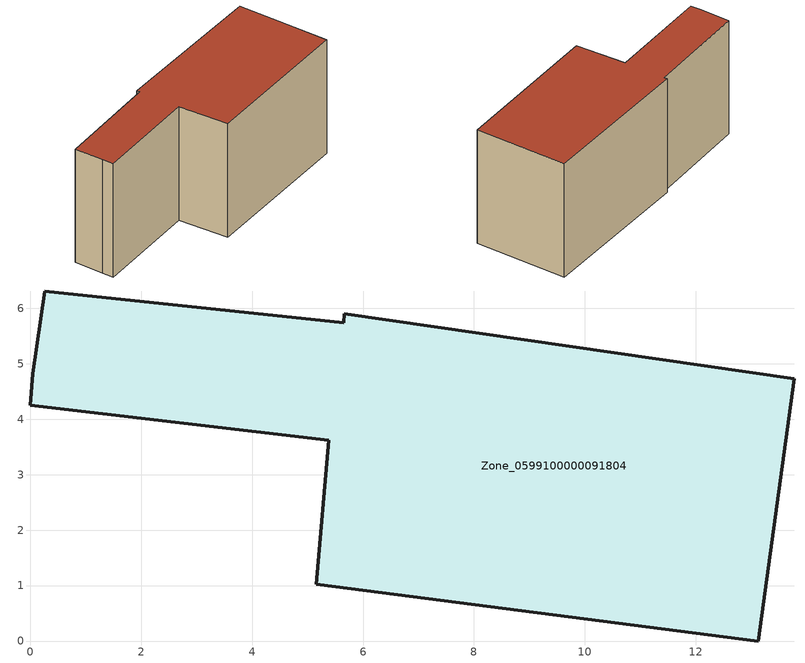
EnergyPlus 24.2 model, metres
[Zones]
Zone_0599100000091804
 floor ground (C_G): 0.26,6.32 5.65,5.74 5.66,5.91 13.78,4.73 13.13,0 5.15,1.03 5.38,3.62 0,4.25 0.04,4.82 z0
 wall outside (C_F): 5.65,5.74 0.26,6.32 0.04,4.82 0,4.25 5.38,3.62 5.15,1.03 13.13,0 13.78,4.73 5.66,5.91 5.65,5.74 z0:6.29
 roof outside (C_R): 5.15,1.03 13.13,0 13.78,4.73 5.66,5.91 5.65,5.74 0.26,6.32 0.04,4.82 0,4.25 5.38,3.62 z6.29
[BUILDING]
Pand.0599100000091804: North Axis=0; Terrain=City; Loads Convergence Tolerance Value=0.04; Temperature Convergence Tolerance Value=0.4; Solar Distribution=FullExterior; Maximum Number of Warmup Days=25; Minimum Number of Warmup Days=1
[Site:Location]
Rotterdam.The.Hague.AP_ZH_NLD Design_Conditions: Latitude=51.96; Longitude=4.45; Time Zone=1; Elevation=-4.5
[SITE:GROUNDTEMPERATURE:BUILDINGSURFACE]
18, 18, 18, 18, 18, 18, 18, 18, 18, 18, 18, 18
[MATERIAL] Thermal Absorptance=0.9; Solar Absorptance=0.7; Visible Absorptance=0.7
Name | Roughness | Thickness | Conductivity | Density | Specific Heat
G.TI.1946 | MediumSmooth | 0.15 | 1 | 540 | 1210
F.TI.1946 | Rough | 0.3 | 0.857143 | 1920 | 840
R.TI.1946 | MediumRough | 0.2 | 0.1 | 1500 | 1000
[CONSTRUCTION]
C_G: G.TI.1946
C_F: F.TI.1946
C_R: R.TI.1946
[ZONE]
Zone_0599100000091804: Type=1; Multiplier=1; Ceiling Height=Autocalculate; Volume=Autocalculate; Floor Area=autocalculate; Part of Total Floor Area=Yes
[ZONEINFILTRATION:DESIGNFLOWRATE]
Infil_Zone_0599100000091804: Zone or ZoneList or Space or SpaceList=Zone_0599100000091804; Schedule=AlwaysOn; Design Flow Rate Calculation Method=Flow/Area; Flow Rate per Floor Area=0.003; Constant Term Coefficient=1; Temperature Term Coefficient=0; Velocity Term Coefficient=0; Velocity Squared Term Coefficient=0
[HVACTEMPLATE:ZONE:IDEALLOADSAIRSYSTEM]
Zone_0599100000091804: Maximum Heating Supply Air Temperature=50; Minimum Cooling Supply Air Temperature=13; Maximum Heating Supply Air Humidity Ratio=0.0156; Minimum Cooling Supply Air Humidity Ratio=0.0077; Heating Limit=NoLimit; Cooling Limit=NoLimit; Dehumidification Control Type=ConstantSensibleHeatRatio; Cooling Sensible Heat Ratio=0.7; Dehumidification Setpoint=60; Humidification Control Type=None; Humidification Setpoint=30; Outdoor Air Method=None; Outdoor Air Flow Rate per Person=0.00944; Outdoor Air Flow Rate per Zone Floor Area=0; Outdoor Air Flow Rate per Zone=0; Demand Controlled Ventilation Type=None; Outdoor Air Economizer Type=NoEconomizer; Heat Recovery Type=None; Sensible Heat Recovery Effectiveness=0.7; Latent Heat Recovery Effectiveness=0.65
[ZONECONTROL:THERMOSTAT]
ThermostatControl_Zone_0599100000091804: Zone or ZoneList=Zone_0599100000091804; Control Type Schedule=DualSetpointControlType; Control 1=Thermostat_Zone_0599100000091804; Temperature Difference Between Cutout And Setpoint=0
[THERMOSTATSETPOINT:DUALSETPOINT]
Thermostat_Zone_0599100000091804: Heating Setpoint Temperature Schedule=HeatingSetpoint_Zone_0599100000091804; Cooling Setpoint Temperature Schedule=CoolingSetpoint_Zone_0599100000091804
[SCHEDULE:COMPACT]
HeatingSetpoint_Zone_0599100000091804: Through: 12/31, For: AllDays, Until: 24:00, 21
CoolingSetpoint_Zone_0599100000091804: Through: 12/31, For: AllDays, Until: 24:00, 24
DualSetpointControlType: Through: 12/31, For: AllDays, Until: 24:00, 4
AlwaysOn: Through: 12/31, For: AllDays, Until: 24:00, 1
